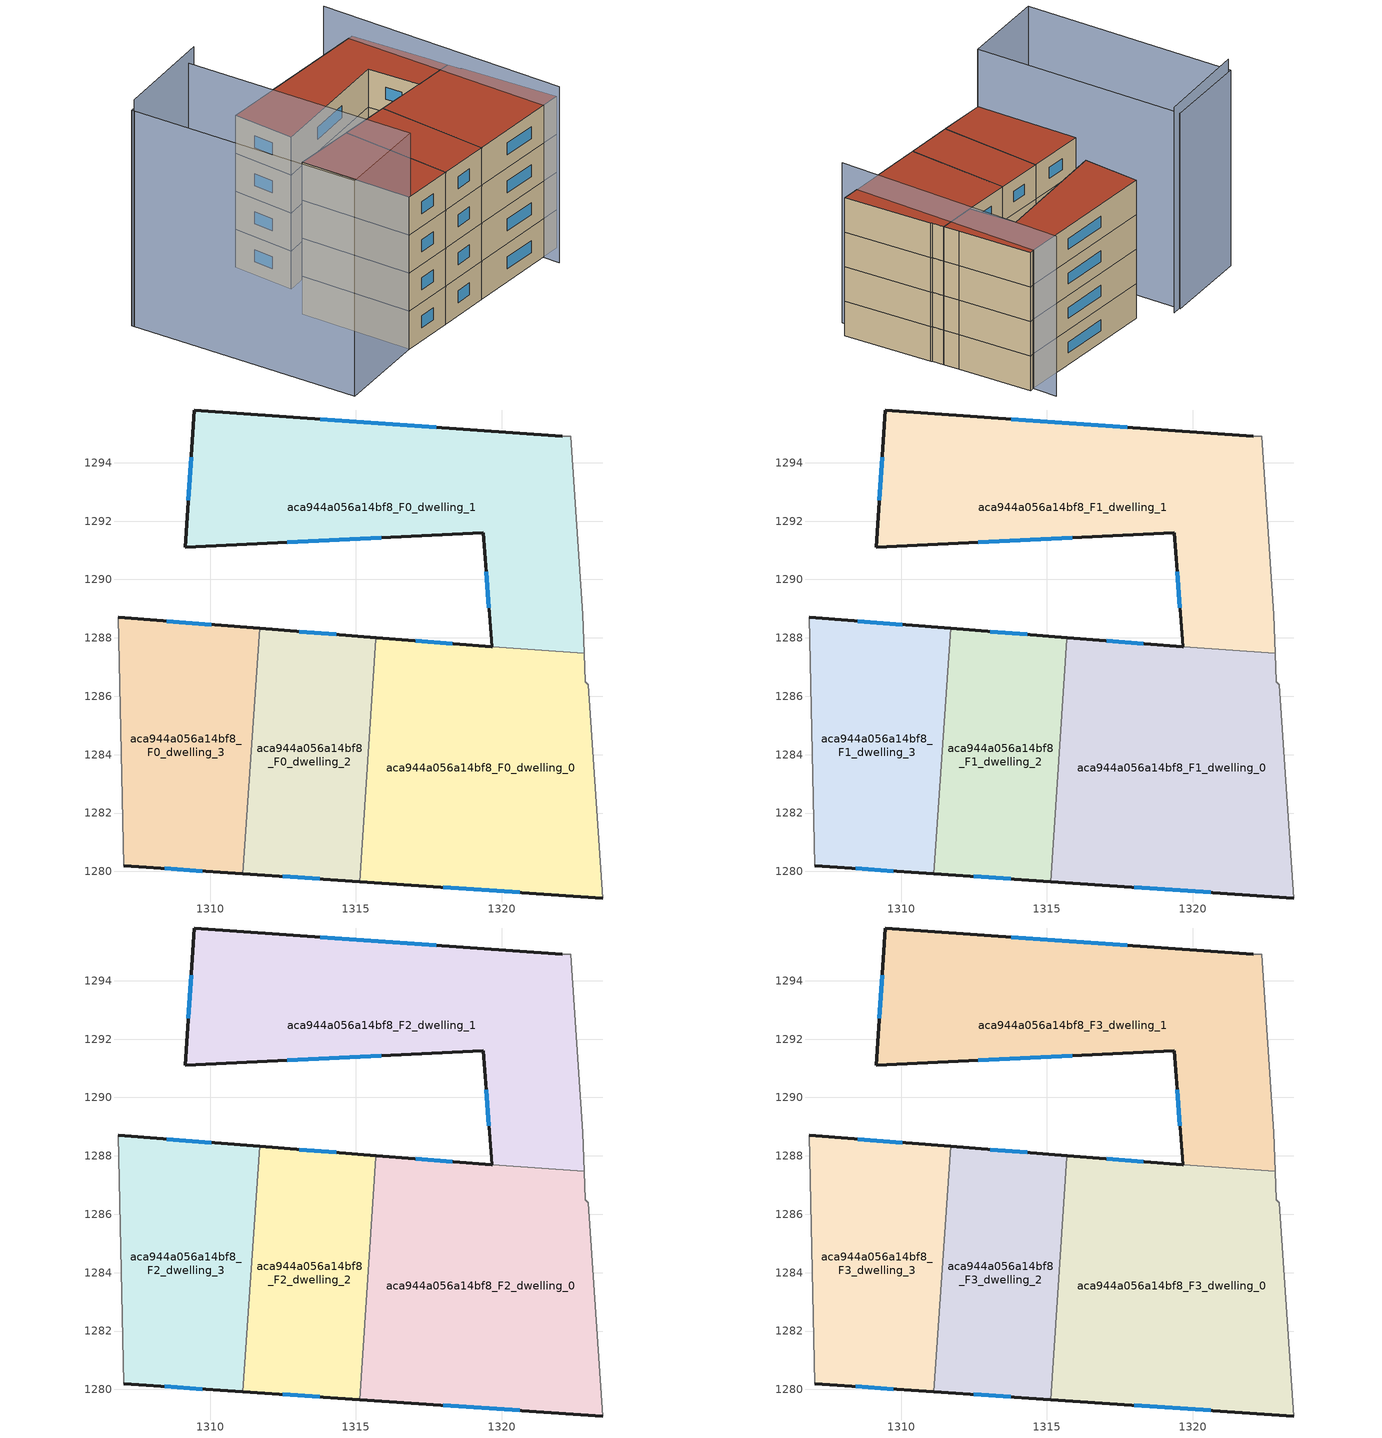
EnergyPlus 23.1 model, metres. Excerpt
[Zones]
aca944a056a14bf8_F0_dwelling_0
 floor ground (EU_floor_Construction): 1322.82,1287.47 1322.86,1286.5 1322.96,1286.4 1323.46,1279.09 1315.12,1279.65 1315.69,1288.01 1319.66,1287.7 z0
 wall outside (EU_wall_Construction): 1315.12,1279.65 1323.46,1279.09 / 1319.66,1287.7 1315.69,1288.01 z0:3
 wall adiabatic (EU_wall_Construction): 1323.46,1279.09 1322.96,1286.4 1322.86,1286.5 1322.82,1287.47 z0:3
 wall to aca944a056a14bf8_F0_dwelling_1 (EU_wall_Construction): 1322.82,1287.47 1319.66,1287.69 z0:3
 wall to aca944a056a14bf8_F0_dwelling_2 (EU_wall_Construction): 1315.69,1288.01 1315.68,1287.96 1315.12,1279.65 z0:3
 window (EU_Window_Construction): 1317.98,1279.46 1320.6,1279.28 / 1318.3,1287.8 1317.05,1287.9 z1.03:1.97
aca944a056a14bf8_F0_dwelling_1
 floor ground (EU_floor_Construction): 1322.36,1294.9 1322.76,1288.8 1322.82,1287.48 1319.66,1287.69 1319.36,1291.6 1309.15,1291.1 1309.45,1295.81 1322.06,1294.9 z0
 wall outside (EU_wall_Construction): 1322.06,1294.9 1309.45,1295.81 1309.15,1291.1 1319.36,1291.6 z0:3; 1319.36,1291.6,3 1319.36,1291.6,0 1319.66,1287.7,0 1319.66,1287.69,3
 wall adiabatic (EU_wall_Construction): 1322.82,1287.48 1322.76,1288.8 1322.36,1294.9 1322.06,1294.9 z0:3
 window (EU_Window_Construction): 1312.65,1291.27 1315.86,1291.43 / 1309.35,1294.19 1309.26,1292.71 / 1317.74,1295.21 1313.77,1295.5 / 1319.46,1290.26 1319.56,1289.03 z1.03:1.97
aca944a056a14bf8_F0_dwelling_2
 floor ground (EU_floor_Construction): 1315.69,1288.01 1315.68,1287.96 1315.12,1279.65 1311.13,1279.92 1311.69,1288.32 z0
 wall outside (EU_wall_Construction): 1315.69,1288.01 1311.69,1288.32 / 1311.13,1279.92 1315.12,1279.65 z0:3
 wall to aca944a056a14bf8_F0_dwelling_3 (EU_wall_Construction): 1311.69,1288.32 1311.13,1279.92 z0:3
 window (EU_Window_Construction): 1314.32,1288.12 1313.06,1288.21 / 1312.5,1279.83 1313.76,1279.74 z1.03:1.97
aca944a056a14bf8_F0_dwelling_3
 floor ground (EU_floor_Construction): 1311.69,1288.32 1311.13,1279.92 1307.05,1280.2 1306.85,1288.7 z0
 wall outside (EU_wall_Construction): 1307.05,1280.2 1311.13,1279.92 / 1311.69,1288.32 1306.85,1288.7 z0:3
 wall adiabatic (EU_wall_Construction): 1306.85,1288.7 1307.05,1280.2 z0:3
 window (EU_Window_Construction): 1308.45,1280.1 1309.73,1280.01 / 1310.03,1288.45 1308.51,1288.57 z1.03:1.97
aca944a056a14bf8_F1_dwelling_0
 floor to aca944a056a14bf8_F0_dwelling_0 (EU_floor_Construction): 1322.82,1287.47 1322.86,1286.5 1322.96,1286.4 1323.46,1279.09 1315.12,1279.65 1315.69,1288.01 1319.66,1287.69 z3
 wall outside (EU_wall_Construction): 1315.12,1279.65 1323.46,1279.09 / 1319.66,1287.7 1315.69,1288.01 z3:6
 wall adiabatic (EU_wall_Construction): 1323.46,1279.09 1322.96,1286.4 1322.86,1286.5 1322.82,1287.47 z3:6
 wall to aca944a056a14bf8_F1_dwelling_1 (EU_wall_Construction): 1322.82,1287.47 1319.66,1287.69 z3:6
 wall to aca944a056a14bf8_F1_dwelling_2 (EU_wall_Construction): 1315.69,1288.01 1315.68,1287.96 1315.12,1279.65 z3:6
 window (EU_Window_Construction): 1317.98,1279.46 1320.6,1279.28 / 1318.3,1287.8 1317.05,1287.9 z4.03:4.97
aca944a056a14bf8_F1_dwelling_1
 floor to aca944a056a14bf8_F0_dwelling_1 (EU_floor_Construction): 1322.36,1294.9 1322.76,1288.8 1322.82,1287.47 1319.66,1287.69 1319.36,1291.6 1309.15,1291.1 1309.45,1295.81 1322.06,1294.9 z3
 wall outside (EU_wall_Construction): 1322.06,1294.9 1309.45,1295.81 1309.15,1291.1 1319.36,1291.6 z3:6; 1319.36,1291.6,6 1319.36,1291.6,3 1319.66,1287.7,3 1319.66,1287.69,6
 wall adiabatic (EU_wall_Construction): 1322.82,1287.48 1322.76,1288.8 1322.36,1294.9 1322.06,1294.9 z3:6
 window (EU_Window_Construction): 1312.65,1291.27 1315.86,1291.43 / 1309.35,1294.19 1309.26,1292.71 / 1317.74,1295.21 1313.77,1295.5 / 1319.46,1290.26 1319.56,1289.03 z4.03:4.97
aca944a056a14bf8_F1_dwelling_2
 floor to aca944a056a14bf8_F0_dwelling_2 (EU_floor_Construction): 1315.69,1288.01 1315.68,1287.96 1315.12,1279.65 1311.13,1279.92 1311.69,1288.32 z3
 wall outside (EU_wall_Construction): 1315.69,1288.01 1311.69,1288.32 / 1311.13,1279.92 1315.12,1279.65 z3:6
 wall to aca944a056a14bf8_F1_dwelling_3 (EU_wall_Construction): 1311.69,1288.32 1311.13,1279.92 z3:6
 window (EU_Window_Construction): 1314.32,1288.12 1313.06,1288.21 / 1312.5,1279.83 1313.76,1279.74 z4.03:4.97
aca944a056a14bf8_F1_dwelling_3
 floor to aca944a056a14bf8_F0_dwelling_3 (EU_floor_Construction): 1311.69,1288.32 1311.13,1279.92 1307.05,1280.2 1306.85,1288.7 z3
 wall outside (EU_wall_Construction): 1307.05,1280.2 1311.13,1279.92 / 1311.69,1288.32 1306.85,1288.7 z3:6
 wall adiabatic (EU_wall_Construction): 1306.85,1288.7 1307.05,1280.2 z3:6
 window (EU_Window_Construction): 1308.45,1280.1 1309.73,1280.01 / 1310.03,1288.45 1308.51,1288.57 z4.03:4.97
aca944a056a14bf8_F2_dwelling_0
 floor to aca944a056a14bf8_F1_dwelling_0 (EU_floor_Construction): 1322.82,1287.47 1322.86,1286.5 1322.96,1286.4 1323.46,1279.09 1315.12,1279.65 1315.69,1288.01 1319.66,1287.69 z6
 wall outside (EU_wall_Construction): 1315.12,1279.65 1323.46,1279.09 / 1319.66,1287.7 1315.69,1288.01 z6:9
 wall adiabatic (EU_wall_Construction): 1323.46,1279.09 1322.96,1286.4 1322.86,1286.5 1322.82,1287.47 z6:9
 wall to aca944a056a14bf8_F2_dwelling_1 (EU_wall_Construction): 1322.82,1287.47 1319.66,1287.69 z6:9
 wall to aca944a056a14bf8_F2_dwelling_2 (EU_wall_Construction): 1315.69,1288.01 1315.68,1287.96 1315.12,1279.65 z6:9
 window (EU_Window_Construction): 1317.98,1279.46 1320.6,1279.28 / 1318.3,1287.8 1317.05,1287.9 z7.03:7.97
aca944a056a14bf8_F2_dwelling_1
 floor to aca944a056a14bf8_F1_dwelling_1 (EU_floor_Construction): 1322.36,1294.9 1322.76,1288.8 1322.82,1287.47 1319.66,1287.69 1319.36,1291.6 1309.15,1291.1 1309.45,1295.81 1322.06,1294.9 z6
 wall outside (EU_wall_Construction): 1322.06,1294.9 1309.45,1295.81 1309.15,1291.1 1319.36,1291.6 z6:9; 1319.36,1291.6,9 1319.36,1291.6,6 1319.66,1287.7,6 1319.66,1287.69,9
 wall adiabatic (EU_wall_Construction): 1322.82,1287.48 1322.76,1288.8 1322.36,1294.9 1322.06,1294.9 z6:9
 window (EU_Window_Construction): 1312.65,1291.27 1315.86,1291.43 / 1309.35,1294.19 1309.26,1292.71 / 1317.74,1295.21 1313.77,1295.5 / 1319.46,1290.26 1319.56,1289.03 z7.03:7.97
aca944a056a14bf8_F2_dwelling_2
 floor to aca944a056a14bf8_F1_dwelling_2 (EU_floor_Construction): 1315.69,1288.01 1315.68,1287.96 1315.12,1279.65 1311.13,1279.92 1311.69,1288.32 z6
 wall outside (EU_wall_Construction): 1315.69,1288.01 1311.69,1288.32 / 1311.13,1279.92 1315.12,1279.65 z6:9
 wall to aca944a056a14bf8_F2_dwelling_3 (EU_wall_Construction): 1311.69,1288.32 1311.13,1279.92 z6:9
 window (EU_Window_Construction): 1314.32,1288.12 1313.06,1288.21 / 1312.5,1279.83 1313.76,1279.74 z7.03:7.97
aca944a056a14bf8_F2_dwelling_3
 floor to aca944a056a14bf8_F1_dwelling_3 (EU_floor_Construction): 1311.69,1288.32 1311.13,1279.92 1307.05,1280.2 1306.85,1288.7 z6
 wall outside (EU_wall_Construction): 1307.05,1280.2 1311.13,1279.92 / 1311.69,1288.32 1306.85,1288.7 z6:9
 wall adiabatic (EU_wall_Construction): 1306.85,1288.7 1307.05,1280.2 z6:9
 window (EU_Window_Construction): 1308.45,1280.1 1309.73,1280.01 / 1310.03,1288.45 1308.51,1288.57 z7.03:7.97
aca944a056a14bf8_F3_dwelling_0
 floor to aca944a056a14bf8_F2_dwelling_0 (EU_floor_Construction): 1322.82,1287.47 1322.86,1286.5 1322.96,1286.4 1323.46,1279.09 1315.12,1279.65 1315.69,1288.01 1319.66,1287.69 z9
 wall outside (EU_wall_Construction): 1315.12,1279.65 1323.46,1279.09 / 1319.66,1287.7 1315.69,1288.01 z9:12
 wall adiabatic (EU_wall_Construction): 1323.46,1279.09 1322.96,1286.4 1322.86,1286.5 1322.82,1287.47 z9:12
 wall to aca944a056a14bf8_F3_dwelling_1 (EU_wall_Construction): 1322.82,1287.47 1319.66,1287.69 z9:12
 wall to aca944a056a14bf8_F3_dwelling_2 (EU_wall_Construction): 1315.69,1288.01 1315.68,1287.96 1315.12,1279.65 z9:12
 window (EU_Window_Construction): 1317.98,1279.46 1320.6,1279.28 / 1318.3,1287.8 1317.05,1287.9 z10.03:10.97
 roof outside (EU_roof_Construction): 1323.46,1279.09 1322.96,1286.4 1322.86,1286.5 1322.82,1287.47 1319.66,1287.69 1315.69,1288.01 1315.12,1279.65 z12
aca944a056a14bf8_F3_dwelling_1
 floor to aca944a056a14bf8_F2_dwelling_1 (EU_floor_Construction): 1322.36,1294.9 1322.76,1288.8 1322.82,1287.47 1319.66,1287.69 1319.36,1291.6 1309.15,1291.1 1309.45,1295.81 1322.06,1294.9 z9
 wall outside (EU_wall_Construction): 1322.06,1294.9 1309.45,1295.81 1309.15,1291.1 1319.36,1291.6 z9:12; 1319.36,1291.6,12 1319.36,1291.6,9 1319.66,1287.7,9 1319.66,1287.69,12
 wall adiabatic (EU_wall_Construction): 1322.82,1287.48 1322.76,1288.8 1322.36,1294.9 1322.06,1294.9 z9:12
 window (EU_Window_Construction): 1312.65,1291.27 1315.86,1291.43 / 1309.35,1294.19 1309.26,1292.71 / 1317.74,1295.21 1313.77,1295.5 / 1319.46,1290.26 1319.56,1289.03 z10.03:10.97
 roof outside (EU_roof_Construction): 1322.82,1287.47 1322.76,1288.8 1322.36,1294.9 1322.06,1294.9 1309.45,1295.81 1309.15,1291.1 1319.36,1291.6 1319.66,1287.69 z12
aca944a056a14bf8_F3_dwelling_2
 floor to aca944a056a14bf8_F2_dwelling_2 (EU_floor_Construction): 1315.69,1288.01 1315.68,1287.96 1315.12,1279.65 1311.13,1279.92 1311.69,1288.32 z9
 wall outside (EU_wall_Construction): 1315.69,1288.01 1311.69,1288.32 / 1311.13,1279.92 1315.12,1279.65 z9:12
 wall to aca944a056a14bf8_F3_dwelling_3 (EU_wall_Construction): 1311.69,1288.32 1311.13,1279.92 z9:12
 window (EU_Window_Construction): 1314.32,1288.12 1313.06,1288.21 / 1312.5,1279.83 1313.76,1279.74 z10.03:10.97
 roof outside (EU_roof_Construction): 1315.12,1279.65 1315.68,1287.96 1315.69,1288.01 1311.69,1288.32 1311.13,1279.92 z12
aca944a056a14bf8_F3_dwelling_3
 floor to aca944a056a14bf8_F2_dwelling_3 (EU_floor_Construction): 1311.69,1288.32 1311.13,1279.92 1307.05,1280.2 1306.85,1288.7 z9
 wall outside (EU_wall_Construction): 1307.05,1280.2 1311.13,1279.92 / 1311.69,1288.32 1306.85,1288.7 z9:12
 wall adiabatic (EU_wall_Construction): 1306.85,1288.7 1307.05,1280.2 z9:12
 window (EU_Window_Construction): 1308.45,1280.1 1309.73,1280.01 / 1310.03,1288.45 1308.51,1288.57 z10.03:10.97
 roof outside (EU_roof_Construction): 1311.13,1279.92 1311.69,1288.32 1306.85,1288.7 1307.05,1280.2 z12
shading: 1321.96,1277.89 1321.96,1296.9 z0:13.9; 1299.97,1279.93 1299.31,1297.51 / 1299.31,1297.51 1306.51,1297.78 / 1306.51,1297.78 1307.17,1280.2 / 1307.17,1280.2 1299.97,1279.93 z0:17; 1307.25,1297.71 1299.36,1297.31 z0:17.9
[Building]
EU S2 Campaign: North Axis=0; Terrain=City; Solar Distribution=FullExterior
[Site:Location]
Lyon-Bron: Latitude=45.75; Longitude=5; Time Zone=1; Elevation=198
[SizingPeriod:WeatherFileDays]
AnnualSizingPeriod: Begin Month=1; Begin Day of Month=1; End Month=12; End Day of Month=31; Day of Week for Start Day=Monday; Use Weather File Daylight Saving Period=No; Use Weather File Rain and Snow Indicators=No
[MATERIAL]
EU_InternalMass_Material: Roughness=MediumRough; Thickness=0.1; Conductivity=1; Density=1800; Specific Heat=900; Thermal Absorptance=0.9; Solar Absorptance=0.7; Visible Absorptance=0.7
[MATERIAL:NOMASS] Roughness=MediumRough; Thermal Absorptance=0.9; Solar Absorptance=0.7; Visible Absorptance=0.7
Name | Thermal Resistance
EU_wall_NoMass | 0.524421
EU_roof_NoMass | 0.457793
EU_floor_NoMass | 0.384546
[WINDOWMATERIAL:SIMPLEGLAZINGSYSTEM]
EU_Window_SimpleGlazing: UFactor=2.51378; Solar Heat Gain Coefficient=0.75; Visible Transmittance=0.75
[CONSTRUCTION]
EU_wall_Construction: EU_wall_NoMass
EU_roof_Construction: EU_roof_NoMass
EU_floor_Construction: EU_floor_NoMass
EU_Window_Construction: EU_Window_SimpleGlazing
EU_InternalMass_Construction: EU_InternalMass_Material
[ZONE] Type=1; Multiplier=1; Ceiling Height=autocalculate; Floor Area=autocalculate; Part of Total Floor Area=Yes
Name | Volume
aca944a056a14bf8_F0_dwelling_0; aca944a056a14bf8_F1_dwelling_0; aca944a056a14bf8_F2_dwelling_0; aca944a056a14bf8_F3_dwelling_0 | 194.574
aca944a056a14bf8_F0_dwelling_1 | 193.781
aca944a056a14bf8_F1_dwelling_1; aca944a056a14bf8_F2_dwelling_1; aca944a056a14bf8_F3_dwelling_1 | 193.803
aca944a056a14bf8_F0_dwelling_2; aca944a056a14bf8_F1_dwelling_2; aca944a056a14bf8_F2_dwelling_2; aca944a056a14bf8_F3_dwelling_2 | 100.909
aca944a056a14bf8_F0_dwelling_3; aca944a056a14bf8_F1_dwelling_3; aca944a056a14bf8_F2_dwelling_3; aca944a056a14bf8_F3_dwelling_3 | 113.378
[INTERNALMASS] Construction=EU_InternalMass_Construction
Name | Zone or ZoneList | Surface Area
aca944a056a14bf8_F0_dwelling_0_EU_InternalMass | aca944a056a14bf8_F0_dwelling_0 | 64.8472
aca944a056a14bf8_F0_dwelling_1_EU_InternalMass | aca944a056a14bf8_F0_dwelling_1 | 64.6049
aca944a056a14bf8_F0_dwelling_2_EU_InternalMass | aca944a056a14bf8_F0_dwelling_2 | 33.6382
aca944a056a14bf8_F0_dwelling_3_EU_InternalMass | aca944a056a14bf8_F0_dwelling_3 | 37.7927
aca944a056a14bf8_F1_dwelling_0_EU_InternalMass | aca944a056a14bf8_F1_dwelling_0 | 64.8472
aca944a056a14bf8_F1_dwelling_1_EU_InternalMass | aca944a056a14bf8_F1_dwelling_1 | 64.6049
aca944a056a14bf8_F1_dwelling_2_EU_InternalMass | aca944a056a14bf8_F1_dwelling_2 | 33.6382
aca944a056a14bf8_F1_dwelling_3_EU_InternalMass | aca944a056a14bf8_F1_dwelling_3 | 37.7927
aca944a056a14bf8_F2_dwelling_0_EU_InternalMass | aca944a056a14bf8_F2_dwelling_0 | 64.8472
aca944a056a14bf8_F2_dwelling_1_EU_InternalMass | aca944a056a14bf8_F2_dwelling_1 | 64.6049
aca944a056a14bf8_F2_dwelling_2_EU_InternalMass | aca944a056a14bf8_F2_dwelling_2 | 33.6382
aca944a056a14bf8_F2_dwelling_3_EU_InternalMass | aca944a056a14bf8_F2_dwelling_3 | 37.7927
aca944a056a14bf8_F3_dwelling_0_EU_InternalMass | aca944a056a14bf8_F3_dwelling_0 | 64.8472
aca944a056a14bf8_F3_dwelling_1_EU_InternalMass | aca944a056a14bf8_F3_dwelling_1 | 64.6049
aca944a056a14bf8_F3_dwelling_2_EU_InternalMass | aca944a056a14bf8_F3_dwelling_2 | 33.6382
aca944a056a14bf8_F3_dwelling_3_EU_InternalMass | aca944a056a14bf8_F3_dwelling_3 | 37.7927
[OTHEREQUIPMENT] Fuel Type=Electricity; Design Level Calculation Method=Watts/Area; Power per Zone Floor Area=1; Fraction Latent=0; Fraction Radiant=0; Fraction Lost=0; Carbon Dioxide Generation Rate=0; EndUse Subcategory=EU_Step8_InternalGains
Name | Zone or ZoneList or Space or SpaceList | Schedule
EU_Step8_InternalGain_aca944a056a14bf8_F0_dwelling_0_f000 | aca944a056a14bf8_F0_dwelling_0 | EU_Step8_GainSchedule_aca944a056a14bf8_F0_dwelling_0_f000
EU_Step8_InternalGain_aca944a056a14bf8_F0_dwelling_1_f000 | aca944a056a14bf8_F0_dwelling_1 | EU_Step8_GainSchedule_aca944a056a14bf8_F0_dwelling_1_f000
EU_Step8_InternalGain_aca944a056a14bf8_F0_dwelling_2_f000 | aca944a056a14bf8_F0_dwelling_2 | EU_Step8_GainSchedule_aca944a056a14bf8_F0_dwelling_2_f000
EU_Step8_InternalGain_aca944a056a14bf8_F0_dwelling_3_f000 | aca944a056a14bf8_F0_dwelling_3 | EU_Step8_GainSchedule_aca944a056a14bf8_F0_dwelling_3_f000
EU_Step8_InternalGain_aca944a056a14bf8_F1_dwelling_0_f000 | aca944a056a14bf8_F1_dwelling_0 | EU_Step8_GainSchedule_aca944a056a14bf8_F1_dwelling_0_f000
EU_Step8_InternalGain_aca944a056a14bf8_F1_dwelling_1_f000 | aca944a056a14bf8_F1_dwelling_1 | EU_Step8_GainSchedule_aca944a056a14bf8_F1_dwelling_1_f000
EU_Step8_InternalGain_aca944a056a14bf8_F1_dwelling_2_f000 | aca944a056a14bf8_F1_dwelling_2 | EU_Step8_GainSchedule_aca944a056a14bf8_F1_dwelling_2_f000
EU_Step8_InternalGain_aca944a056a14bf8_F1_dwelling_3_f000 | aca944a056a14bf8_F1_dwelling_3 | EU_Step8_GainSchedule_aca944a056a14bf8_F1_dwelling_3_f000
EU_Step8_InternalGain_aca944a056a14bf8_F2_dwelling_0_f000 | aca944a056a14bf8_F2_dwelling_0 | EU_Step8_GainSchedule_aca944a056a14bf8_F2_dwelling_0_f000
EU_Step8_InternalGain_aca944a056a14bf8_F2_dwelling_1_f000 | aca944a056a14bf8_F2_dwelling_1 | EU_Step8_GainSchedule_aca944a056a14bf8_F2_dwelling_1_f000
EU_Step8_InternalGain_aca944a056a14bf8_F2_dwelling_2_f000 | aca944a056a14bf8_F2_dwelling_2 | EU_Step8_GainSchedule_aca944a056a14bf8_F2_dwelling_2_f000
EU_Step8_InternalGain_aca944a056a14bf8_F2_dwelling_3_f000 | aca944a056a14bf8_F2_dwelling_3 | EU_Step8_GainSchedule_aca944a056a14bf8_F2_dwelling_3_f000
EU_Step8_InternalGain_aca944a056a14bf8_F3_dwelling_0_f000 | aca944a056a14bf8_F3_dwelling_0 | EU_Step8_GainSchedule_aca944a056a14bf8_F3_dwelling_0_f000
EU_Step8_InternalGain_aca944a056a14bf8_F3_dwelling_1_f000 | aca944a056a14bf8_F3_dwelling_1 | EU_Step8_GainSchedule_aca944a056a14bf8_F3_dwelling_1_f000
EU_Step8_InternalGain_aca944a056a14bf8_F3_dwelling_2_f000 | aca944a056a14bf8_F3_dwelling_2 | EU_Step8_GainSchedule_aca944a056a14bf8_F3_dwelling_2_f000
EU_Step8_InternalGain_aca944a056a14bf8_F3_dwelling_3_f000 | aca944a056a14bf8_F3_dwelling_3 | EU_Step8_GainSchedule_aca944a056a14bf8_F3_dwelling_3_f000
[ZONEVENTILATION:DESIGNFLOWRATE] Schedule=EU_AlwaysOn; Design Flow Rate Calculation Method=AirChanges/Hour; Air Changes per Hour=0.520093; Ventilation Type=Natural; Fan Pressure Rise=0; Fan Total Efficiency=1; Constant Term Coefficient=1; Temperature Term Coefficient=0; Velocity Term Coefficient=0; Velocity Squared Term Coefficient=0; Minimum Indoor Temperature=-100; Maximum Indoor Temperature=100; Delta Temperature=-100; Minimum Outdoor Temperature=-100; Maximum Outdoor Temperature=100; Maximum Wind Speed=40
Name | Zone or ZoneList or Space or SpaceList
EU_ConstantAir_aca944a056a14bf8_F0_dwelling_0 | aca944a056a14bf8_F0_dwelling_0
EU_ConstantAir_aca944a056a14bf8_F0_dwelling_1 | aca944a056a14bf8_F0_dwelling_1
EU_ConstantAir_aca944a056a14bf8_F0_dwelling_2 | aca944a056a14bf8_F0_dwelling_2
EU_ConstantAir_aca944a056a14bf8_F0_dwelling_3 | aca944a056a14bf8_F0_dwelling_3
EU_ConstantAir_aca944a056a14bf8_F1_dwelling_0 | aca944a056a14bf8_F1_dwelling_0
EU_ConstantAir_aca944a056a14bf8_F1_dwelling_1 | aca944a056a14bf8_F1_dwelling_1
EU_ConstantAir_aca944a056a14bf8_F1_dwelling_2 | aca944a056a14bf8_F1_dwelling_2
EU_ConstantAir_aca944a056a14bf8_F1_dwelling_3 | aca944a056a14bf8_F1_dwelling_3
EU_ConstantAir_aca944a056a14bf8_F2_dwelling_0 | aca944a056a14bf8_F2_dwelling_0
EU_ConstantAir_aca944a056a14bf8_F2_dwelling_1 | aca944a056a14bf8_F2_dwelling_1
EU_ConstantAir_aca944a056a14bf8_F2_dwelling_2 | aca944a056a14bf8_F2_dwelling_2
EU_ConstantAir_aca944a056a14bf8_F2_dwelling_3 | aca944a056a14bf8_F2_dwelling_3
EU_ConstantAir_aca944a056a14bf8_F3_dwelling_0 | aca944a056a14bf8_F3_dwelling_0
EU_ConstantAir_aca944a056a14bf8_F3_dwelling_1 | aca944a056a14bf8_F3_dwelling_1
EU_ConstantAir_aca944a056a14bf8_F3_dwelling_2 | aca944a056a14bf8_F3_dwelling_2
EU_ConstantAir_aca944a056a14bf8_F3_dwelling_3 | aca944a056a14bf8_F3_dwelling_3
[HVACTEMPLATE:THERMOSTAT] Constant Heating Setpoint=20; Constant Cooling Setpoint=50
EU_HeatOnly_aca944a056a14bf8_F0_dwelling_0; EU_HeatOnly_aca944a056a14bf8_F0_dwelling_1; EU_HeatOnly_aca944a056a14bf8_F0_dwelling_2; EU_HeatOnly_aca944a056a14bf8_F0_dwelling_3; EU_HeatOnly_aca944a056a14bf8_F1_dwelling_0; EU_HeatOnly_aca944a056a14bf8_F1_dwelling_1; EU_HeatOnly_aca944a056a14bf8_F1_dwelling_2; EU_HeatOnly_aca944a056a14bf8_F1_dwelling_3; EU_HeatOnly_aca944a056a14bf8_F2_dwelling_0; EU_HeatOnly_aca944a056a14bf8_F2_dwelling_1; EU_HeatOnly_aca944a056a14bf8_F2_dwelling_2; EU_HeatOnly_aca944a056a14bf8_F2_dwelling_3; EU_HeatOnly_aca944a056a14bf8_F3_dwelling_0; EU_HeatOnly_aca944a056a14bf8_F3_dwelling_1; EU_HeatOnly_aca944a056a14bf8_F3_dwelling_2; EU_HeatOnly_aca944a056a14bf8_F3_dwelling_3
[HVACTEMPLATE:ZONE:IDEALLOADSAIRSYSTEM] System Availability Schedule=EU_AlwaysOn; Maximum Heating Supply Air Temperature=50; Minimum Cooling Supply Air Temperature=13; Maximum Heating Supply Air Humidity Ratio=0.0156; Minimum Cooling Supply Air Humidity Ratio=0.0077; Heating Limit=NoLimit; Cooling Limit=NoLimit; Heating Availability Schedule=EU_AlwaysOn; Cooling Availability Schedule=EU_CoolingOff; Dehumidification Control Type=ConstantSensibleHeatRatio; Cooling Sensible Heat Ratio=0.7; Dehumidification Setpoint=60; Humidification Control Type=None; Humidification Setpoint=30; Outdoor Air Method=None; Outdoor Air Flow Rate per Person=0.00944; Outdoor Air Flow Rate per Zone Floor Area=0; Outdoor Air Flow Rate per Zone=0; Demand Controlled Ventilation Type=None; Outdoor Air Economizer Type=NoEconomizer; Heat Recovery Type=None; Sensible Heat Recovery Effectiveness=0.7; Latent Heat Recovery Effectiveness=0.65
Name | Template Thermostat
aca944a056a14bf8_F0_dwelling_0 | EU_HeatOnly_aca944a056a14bf8_F0_dwelling_0
aca944a056a14bf8_F0_dwelling_1 | EU_HeatOnly_aca944a056a14bf8_F0_dwelling_1
aca944a056a14bf8_F0_dwelling_2 | EU_HeatOnly_aca944a056a14bf8_F0_dwelling_2
aca944a056a14bf8_F0_dwelling_3 | EU_HeatOnly_aca944a056a14bf8_F0_dwelling_3
aca944a056a14bf8_F1_dwelling_0 | EU_HeatOnly_aca944a056a14bf8_F1_dwelling_0
aca944a056a14bf8_F1_dwelling_1 | EU_HeatOnly_aca944a056a14bf8_F1_dwelling_1
aca944a056a14bf8_F1_dwelling_2 | EU_HeatOnly_aca944a056a14bf8_F1_dwelling_2
aca944a056a14bf8_F1_dwelling_3 | EU_HeatOnly_aca944a056a14bf8_F1_dwelling_3
aca944a056a14bf8_F2_dwelling_0 | EU_HeatOnly_aca944a056a14bf8_F2_dwelling_0
aca944a056a14bf8_F2_dwelling_1 | EU_HeatOnly_aca944a056a14bf8_F2_dwelling_1
aca944a056a14bf8_F2_dwelling_2 | EU_HeatOnly_aca944a056a14bf8_F2_dwelling_2
aca944a056a14bf8_F2_dwelling_3 | EU_HeatOnly_aca944a056a14bf8_F2_dwelling_3
aca944a056a14bf8_F3_dwelling_0 | EU_HeatOnly_aca944a056a14bf8_F3_dwelling_0
aca944a056a14bf8_F3_dwelling_1 | EU_HeatOnly_aca944a056a14bf8_F3_dwelling_1
aca944a056a14bf8_F3_dwelling_2 | EU_HeatOnly_aca944a056a14bf8_F3_dwelling_2
aca944a056a14bf8_F3_dwelling_3 | EU_HeatOnly_aca944a056a14bf8_F3_dwelling_3
[SIZING:ZONE] Zone Cooling Design Supply Air Temperature Input Method=SupplyAirTemperature; Zone Cooling Design Supply Air Temperature=13; Zone Heating Design Supply Air Temperature Input Method=SupplyAirTemperature; Zone Heating Design Supply Air Temperature=50; Zone Cooling Design Supply Air Humidity Ratio=0.008; Zone Heating Design Supply Air Humidity Ratio=0.008; Cooling Design Air Flow Method=DesignDay; Cooling Design Air Flow Rate=0; Cooling Minimum Air Flow per Zone Floor Area=0.000762; Cooling Minimum Air Flow=0; Cooling Minimum Air Flow Fraction=0.2; Heating Design Air Flow Method=DesignDay; Heating Design Air Flow Rate=0; Heating Maximum Air Flow per Zone Floor Area=0.002032; Heating Maximum Air Flow=0.141576; Heating Maximum Air Flow Fraction=0.3; Account for Dedicated Outdoor Air System=No; Dedicated Outdoor Air System Control Strategy=NeutralSupplyAir; Dedicated Outdoor Air Low Setpoint Temperature for Design=autosize; Dedicated Outdoor Air High Setpoint Temperature for Design=autosize; Zone Load Sizing Method=Sensible Load Only No Latent Load; Zone Latent Cooling Design Supply Air Humidity Ratio Input Method=HumidityRatioDifference; Zone Cooling Design Supply Air Humidity Ratio Difference=0.005; Zone Latent Heating Design Supply Air Humidity Ratio Input Method=HumidityRatioDifference; Zone Humidification Design Supply Air Humidity Ratio Difference=0.005
aca944a056a14bf8_F0_dwelling_0; aca944a056a14bf8_F0_dwelling_1; aca944a056a14bf8_F0_dwelling_2; aca944a056a14bf8_F0_dwelling_3; aca944a056a14bf8_F1_dwelling_0; aca944a056a14bf8_F1_dwelling_1; aca944a056a14bf8_F1_dwelling_2; aca944a056a14bf8_F1_dwelling_3; aca944a056a14bf8_F2_dwelling_0; aca944a056a14bf8_F2_dwelling_1; aca944a056a14bf8_F2_dwelling_2; aca944a056a14bf8_F2_dwelling_3; aca944a056a14bf8_F3_dwelling_0; aca944a056a14bf8_F3_dwelling_1; aca944a056a14bf8_F3_dwelling_2; aca944a056a14bf8_F3_dwelling_3
[SCHEDULE:CONSTANT]
Name | Hourly Value
EU_AlwaysOn | 1
EU_CoolingOff | 0
[SCHEDULE:FILE] Column Number=1; Rows to Skip at Top=0; Number of Hours of Data=8760; Column Separator=Comma; Interpolate to Timestep=No; Minutes per Item=60; Adjust Schedule for Daylight Savings=Yes
Name | File
EU_Step8_GainSchedule_aca944a056a14bf8_F0_dwelling_0_f000 | ../../schedules/aca944a056a14bf8/aca944a056a14bf8_F0_dwelling_0_f000_gain.csv
EU_Step8_GainSchedule_aca944a056a14bf8_F0_dwelling_1_f000 | ../../schedules/aca944a056a14bf8/aca944a056a14bf8_F0_dwelling_1_f000_gain.csv
EU_Step8_GainSchedule_aca944a056a14bf8_F0_dwelling_2_f000 | ../../schedules/aca944a056a14bf8/aca944a056a14bf8_F0_dwelling_2_f000_gain.csv
EU_Step8_GainSchedule_aca944a056a14bf8_F0_dwelling_3_f000 | ../../schedules/aca944a056a14bf8/aca944a056a14bf8_F0_dwelling_3_f000_gain.csv
EU_Step8_GainSchedule_aca944a056a14bf8_F1_dwelling_0_f000 | ../../schedules/aca944a056a14bf8/aca944a056a14bf8_F1_dwelling_0_f000_gain.csv
EU_Step8_GainSchedule_aca944a056a14bf8_F1_dwelling_1_f000 | ../../schedules/aca944a056a14bf8/aca944a056a14bf8_F1_dwelling_1_f000_gain.csv
EU_Step8_GainSchedule_aca944a056a14bf8_F1_dwelling_2_f000 | ../../schedules/aca944a056a14bf8/aca944a056a14bf8_F1_dwelling_2_f000_gain.csv
EU_Step8_GainSchedule_aca944a056a14bf8_F1_dwelling_3_f000 | ../../schedules/aca944a056a14bf8/aca944a056a14bf8_F1_dwelling_3_f000_gain.csv
EU_Step8_GainSchedule_aca944a056a14bf8_F2_dwelling_0_f000 | ../../schedules/aca944a056a14bf8/aca944a056a14bf8_F2_dwelling_0_f000_gain.csv
EU_Step8_GainSchedule_aca944a056a14bf8_F2_dwelling_1_f000 | ../../schedules/aca944a056a14bf8/aca944a056a14bf8_F2_dwelling_1_f000_gain.csv
EU_Step8_GainSchedule_aca944a056a14bf8_F2_dwelling_2_f000 | ../../schedules/aca944a056a14bf8/aca944a056a14bf8_F2_dwelling_2_f000_gain.csv
EU_Step8_GainSchedule_aca944a056a14bf8_F2_dwelling_3_f000 | ../../schedules/aca944a056a14bf8/aca944a056a14bf8_F2_dwelling_3_f000_gain.csv
EU_Step8_GainSchedule_aca944a056a14bf8_F3_dwelling_0_f000 | ../../schedules/aca944a056a14bf8/aca944a056a14bf8_F3_dwelling_0_f000_gain.csv
EU_Step8_GainSchedule_aca944a056a14bf8_F3_dwelling_1_f000 | ../../schedules/aca944a056a14bf8/aca944a056a14bf8_F3_dwelling_1_f000_gain.csv
EU_Step8_GainSchedule_aca944a056a14bf8_F3_dwelling_2_f000 | ../../schedules/aca944a056a14bf8/aca944a056a14bf8_F3_dwelling_2_f000_gain.csv
EU_Step8_GainSchedule_aca944a056a14bf8_F3_dwelling_3_f000 | ../../schedules/aca944a056a14bf8/aca944a056a14bf8_F3_dwelling_3_f000_gain.csv
